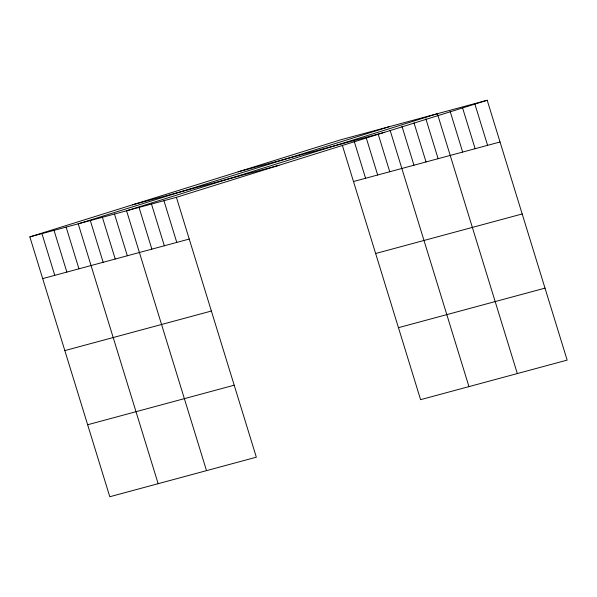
<?xml version="1.0" encoding="UTF-8"?>
<svg xmlns="http://www.w3.org/2000/svg" width="597" height="597" viewBox="0 0 597 597"><rect width="100%" height="100%" fill="white"/><g stroke="black" fill="none" stroke-linecap="round" stroke-linejoin="round"><path stroke-width="0.9" d="M29.85 236.882L176.399 197.331L256.344 457.19L109.796 496.741L29.85 236.882L340.656 139.81L487.204 100.259L567.15 360.118L420.601 399.669L342.297 145.138M389.02 126.758L78.214 223.83L158.153 483.689M176.399 197.331L487.204 100.259M238.091 171.846L384.64 132.295M132.415 204.846L278.971 165.302M353.491 181.525L500.04 141.982M42.685 278.605L189.234 239.054M375.632 253.516L522.188 213.965M64.827 350.588L211.383 311.037M398.453 327.678L545.001 288.135M87.647 424.751L234.196 385.207M474.749 103.624L487.585 145.34M462.563 107.87L475.13 148.705M450.108 111.236L462.668 152.063M517.323 373.565L437.377 113.706L126.571 210.778L206.517 470.637M425.833 118.743L438.123 158.69M414.019 122.892L426.034 161.951M401.93 126.161L413.945 165.212M390.11 130.31L468.958 386.617M378.289 134.459L389.759 171.742M366.2 137.72L377.67 175.003M354.111 140.982L365.58 178.264M163.944 200.696L176.779 242.412M151.489 204.055L164.324 245.777M139.034 207.42L151.869 249.136M114.482 214.047L127.318 255.762M102.393 217.308L115.228 259.023M90.304 220.569L103.139 262.284M66.125 227.091L78.953 268.814M54.029 230.36L66.864 272.075M41.939 233.621L54.775 275.336"/></g></svg>
